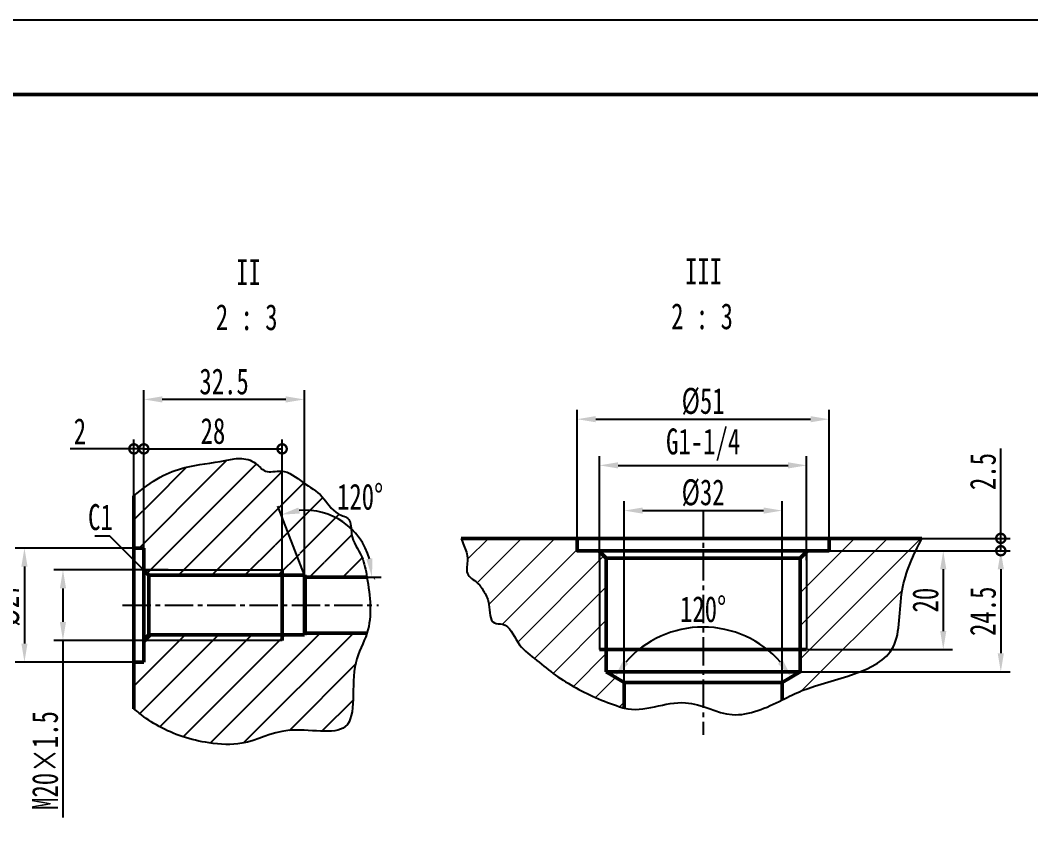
# Model space of a CAD drawing. Header units: millimetres. Extents: x 1810 to 2404, y 10 to 430.
# Drawn here: x 2124.3 to 2260.7, y 319.8 to 430 of the extents above; entities that cross this region are included whole.
import ezdxf

# ---------------------------------------------------------------- set-up
doc = ezdxf.new("R2010")
doc.units = ezdxf.units.MM
doc.header["$PDSIZE"] = -1
doc.linetypes.add('CENTER2', pattern=[28.575000000000003, 19.05, -3.175, 3.175, -3.175])
doc.linetypes.add('CENTERX2', pattern=[20.319999999999997, 12.7, -2.54, 2.54, -2.54])
doc.layers.add('1轮廓实线层', color=7, linetype='Continuous', lineweight=50)
for name, color, linetype in [('2细线层', 4, 'Continuous'), ('3中心线层', 240, 'CENTERX2'), ('5剖面线层', 2, 'Continuous'), ('6文字层', 3, 'Continuous'), ('剖面线', 6, 'Continuous')]:
    doc.layers.add(name, color=color, linetype=linetype)
doc.styles.add('GB 3.5', font='simfang.ttf', dxfattribs={"width": 0.7, "height": 3.5})
doc.dimstyles.new('副本 国标1：4', dxfattribs={"dimtxt": 3.5, "dimasz": 2.5, "dimexe": 1.25, "dimexo": 0, "dimtad": 1, "dimlfac": 4, "dimdsep": 46, "dimtxsty": 'GB 3.5', "dimcen": 2.5, "dimclrd": 3, "dimclre": 3, "dimclrt": 3, "dimadec": 0, "dimazin": 0, "dimtfac": 1, "dimtmove": 0, "dimatfit": 3, "dimfxl": 1, "dimlwd": 25, "dimlwe": 25, "dimarcsym": 0})
doc.dimstyles.new('国标$2', dxfattribs={"dimtxt": 3.5, "dimasz": 2.5, "dimexe": 1.25, "dimexo": 0, "dimtad": 2, "dimtih": 1, "dimtoh": 1, "dimlfac": 5, "dimdsep": 46, "dimtxsty": 'GB 3.5', "dimcen": 2.5, "dimclrd": 3, "dimclre": 3, "dimclrt": 3, "dimadec": 0, "dimazin": 0, "dimtfac": 1, "dimtmove": 0, "dimatfit": 3, "dimfxl": 1, "dimlwd": 25, "dimlwe": 25, "dimarcsym": 0})

# ---------------------------------------------------------------- blocks, each defined once
blk = doc.blocks.new('SW_HATCH_1')
at = {"color": 0, "linetype": 'Continuous', "lineweight": 18}
for p, q in [((0, 0), (2.823772529760998, 2.823770046234131)), ((1.316484684745472, -3.173649311065674), (7.313900937636694, 2.823770046234131)), ((2.898981173833212, -6.081273158391326), (11.80402810374896, 2.823770046234131)), ((44.88736391067505, -4.504044850667327), (52.21517880757649, 2.823770046234131)), ((44.88736391067505, -8.994176983833313), (56.70531094074249, 2.823770046234131)), ((44.88736391067505, -13.48430414994559), (61.19543810685475, 2.823770046234131)), ((4.72395122051239, -8.746435244878143), (14.80402797460556, 1.333643992741898)), ((6.777913620074591, -11.18260622024536), (18.41915647188823, 0.4586378733316965)), ((44.88736391067505, -0.01391768455505371), (46.05838656425476, 1.157104969024658)), ((9.055061886707943, -13.39558263619742), (18.72069636980693, -3.729949394861862)), ((45.13981938362122, -17.72197584311168), (58.65193903446198, -4.209856192270919)), ((11.55635838707288, -15.3844157854716), (18.72069636980693, -8.220076560974121)), ((14.28967465957006, -17.14122792085013), (18.72069636980693, -12.71020372708639)), ((17.27106670538585, -18.64996055761974), (19.98507976531982, -15.93594749768576)), ((20.52772293488185, -19.88343397776286), (21.13736172517141, -19.27379270394644))]:
    blk.add_line(p, q, dxfattribs=at)
blk = doc.blocks.new('*D118')
at = {"color": 3, "linetype": 'Continuous', "lineweight": 25, "transparency": 16777216}
for p, q in [((2199.45004821358, 360.0977811000599), (2199.45004821358, 377.4222147106886)), ((2233.450050061324, 360.0977811000599), (2233.450050061324, 377.4222147106886)), ((2201.95004821358, 376.1722147106886), (2230.950050061324, 376.1722147106886))]:
    blk.add_line(p, q, dxfattribs=at)
at = {"color": 3, "transparency": 16777216}
for points in [[(2201.95004821358, 376.5888813773553), (2201.95004821358, 375.755548044022), (2199.45004821358, 376.1722147106886)], [(2230.950050061324, 376.5888813773553), (2230.950050061324, 375.755548044022), (2233.450050061324, 376.1722147106886)]]:
    blk.add_solid(points, dxfattribs=at)
at = {"layer": 'Defpoints', "color": 0, "transparency": 16777216}
for p in [(2233.450050061324, 376.1722147106886), (2199.45004821358, 360.0977811000599), (2233.450050061324, 360.0977811000599)]:
    blk.add_point(p, dxfattribs=at)
at = {"color": 3, "transparency": 16777216, "insert": (2216.450049137452, 378.5672147106886), "char_height": 3.5, "attachment_point": 5, "style": 'GB 3.5'}
blk.add_mtext('%%C51', dxfattribs=at)
blk = doc.blocks.new('*D119')
at = {"color": 3, "linetype": 'Continuous', "lineweight": 25, "transparency": 16777216}
for p, q in [((2202.48004784721, 357.1475200010899), (2202.48004784721, 371.1963033791837)), ((2230.420047944167, 357.1475200010899), (2230.420047944167, 371.1963033791837)), ((2204.98004784721, 369.9463033791837), (2227.920047944167, 369.9463033791837))]:
    blk.add_line(p, q, dxfattribs=at)
at = {"color": 3, "transparency": 16777216}
for points in [[(2204.98004784721, 370.3629700458504), (2204.98004784721, 369.5296367125171), (2202.48004784721, 369.9463033791837)], [(2227.920047944167, 370.3629700458504), (2227.920047944167, 369.5296367125171), (2230.420047944167, 369.9463033791837)]]:
    blk.add_solid(points, dxfattribs=at)
at = {"layer": 'Defpoints', "color": 0, "transparency": 16777216}
for p in [(2230.420047944167, 369.9463033791837), (2202.48004784721, 357.1475200010899), (2230.420047944167, 357.1475200010899)]:
    blk.add_point(p, dxfattribs=at)
at = {"color": 3, "transparency": 16777216, "insert": (2216.450047895688, 372.7513033791838), "char_height": 3.5, "attachment_point": 5, "style": 'GB 3.5'}
blk.add_mtext('G1-1/4', dxfattribs=at)
blk = doc.blocks.new('*D120')
at = {"color": 3, "linetype": 'Continuous', "lineweight": 25, "transparency": 16777216}
for p, q in [((2205.783381964146, 340.6457009694828), (2205.783381964146, 365.0958343337518)), ((2227.116713827231, 340.6457009694828), (2227.116713827231, 365.0958343337518)), ((2208.283381964146, 363.8458343337518), (2224.616713827231, 363.8458343337518))]:
    blk.add_line(p, q, dxfattribs=at)
at = {"color": 3, "transparency": 16777216}
for points in [[(2208.283381964146, 364.2625010004185), (2208.283381964146, 363.4291676670851), (2205.783381964146, 363.8458343337518)], [(2224.616713827231, 364.2625010004185), (2224.616713827231, 363.4291676670851), (2227.116713827231, 363.8458343337518)]]:
    blk.add_solid(points, dxfattribs=at)
at = {"layer": 'Defpoints', "color": 0, "transparency": 16777216}
for p in [(2227.116713827231, 363.8458343337518), (2205.783381964146, 340.6457009694828), (2227.116713827231, 340.6457009694828)]:
    blk.add_point(p, dxfattribs=at)
at = {"color": 3, "transparency": 16777216, "insert": (2216.450047895688, 366.2408343337518), "char_height": 3.5, "attachment_point": 5, "style": 'GB 3.5'}
blk.add_mtext('%%C32', dxfattribs=at)
blk = doc.blocks.new('*D121')
at = {"color": 3, "linetype": 'Continuous', "lineweight": 25, "transparency": 16777216}
blk.add_arc((2216.450036933921, 334.2365307957172), 13.89469041577602, 41.3228277182014, 138.6771202930775, dxfattribs=at)
at = {"color": 3, "transparency": 16777216}
for points in [[(2206.351516265633, 343.165357992519), (2205.678718212764, 343.6570766361557), (2204.539961308289, 341.3928231557298)], [(2227.221364203036, 343.6570668625334), (2226.548565703994, 343.1653488293767), (2228.360119052985, 341.3928123488296)]]:
    blk.add_solid(points, dxfattribs=at)
at = {"layer": 'Defpoints', "color": 0, "transparency": 16777216}
for p in [(2221.12626866006, 347.3206921595079), (2203.366716608781, 342.0977793913934), (2229.533384149649, 342.0977793913934), (2205.783381964146, 340.6457009694828), (2227.116713827231, 340.6457009694828)]:
    blk.add_point(p, dxfattribs=at)
at = {"color": 3, "transparency": 16777216, "insert": (2216.450043237764, 350.5262212114918), "char_height": 3.5, "attachment_point": 5, "style": 'GB 3.5'}
blk.add_mtext('120°', dxfattribs=at)
blk = doc.blocks.new('*D122')
at = {"color": 3, "linetype": 'Continuous', "lineweight": 25, "transparency": 16777216}
for p, q in [((2230.533381209154, 358.4311160228505), (2250.106156562093, 358.4311160228505)), ((2248.856156562093, 355.9311160228505), (2248.856156562093, 347.5977805040135)), ((2230.533381209154, 345.0977805040135), (2250.106156562093, 345.0977805040135))]:
    blk.add_line(p, q, dxfattribs=at)
at = {"color": 3, "transparency": 16777216}
for points in [[(2248.439489895427, 355.9311160228505), (2249.27282322876, 355.9311160228505), (2248.856156562093, 358.4311160228505)], [(2248.439489895427, 347.5977805040135), (2249.27282322876, 347.5977805040135), (2248.856156562093, 345.0977805040135)]]:
    blk.add_solid(points, dxfattribs=at)
at = {"layer": 'Defpoints', "color": 0, "transparency": 16777216}
for p in [(2230.533381209154, 358.4311160228505), (2230.533381209154, 345.0977805040135), (2248.856156562093, 345.0977805040135)]:
    blk.add_point(p, dxfattribs=at)
at = {"color": 3, "transparency": 16777216, "insert": (2246.461156562093, 351.7644482634313), "char_height": 3.5, "attachment_point": 5, "rotation": 90, "style": 'GB 3.5'}
blk.add_mtext('20', dxfattribs=at)
blk = doc.blocks.new('*D123')
at = {"color": 3, "linetype": 'Continuous', "lineweight": 25, "transparency": 16777216}
for p, q in [((2233.450050061324, 358.4311160228505), (2257.873928685255, 358.4311160228505)), ((2256.623928685255, 355.9311160228505), (2256.623928685255, 344.5977793913935)), ((2229.53338414965, 342.0977793913935), (2257.873928685255, 342.0977793913935))]:
    blk.add_line(p, q, dxfattribs=at)
at = {"color": 3, "transparency": 16777216}
for points in [[(2256.207262018588, 355.9311160228505), (2257.040595351921, 355.9311160228505), (2256.623928685255, 358.4311160228505)], [(2256.207262018588, 344.5977793913935), (2257.040595351921, 344.5977793913935), (2256.623928685255, 342.0977793913935)]]:
    blk.add_solid(points, dxfattribs=at)
at = {"layer": 'Defpoints', "color": 0, "transparency": 16777216}
for p in [(2233.450050061324, 358.4311160228505), (2229.53338414965, 342.0977793913935), (2256.623928685255, 342.0977793913935)]:
    blk.add_point(p, dxfattribs=at)
at = {"color": 3, "transparency": 16777216, "insert": (2254.218928685254, 350.2644477071213), "char_height": 3.5, "attachment_point": 5, "rotation": 90, "style": 'GB 3.5'}
blk.add_mtext('24.5', dxfattribs=at)
blk = doc.blocks.new('_DotSmall')
at = {"color": 0, "linetype": 'ByBlock', "const_width": 0.5}
blk.add_lwpolyline([(-0.0625, 0, 1), (0.0625, 0, 1)], format="xyb", close=True, dxfattribs=at)
blk = doc.blocks.new('*D124')
at = {"color": 3, "linetype": 'Continuous', "lineweight": 25, "transparency": 16777216}
for p, q in [((2256.623928685252, 360.09778110006), (2256.623928685252, 372.22778110006)), ((2233.450050061324, 360.09778110006), (2257.873928685252, 360.09778110006)), ((2256.623928685252, 358.4311160228505), (2256.623928685252, 360.09778110006)), ((2233.450050061324, 358.4311160228505), (2257.873928685252, 358.4311160228505))]:
    blk.add_line(p, q, dxfattribs=at)
at = {"layer": 'Defpoints', "color": 0, "transparency": 16777216}
for p in [(2233.450050061324, 360.09778110006), (2233.450050061324, 358.4311160228505), (2256.623928685252, 358.4311160228505)]:
    blk.add_point(p, dxfattribs=at)
at = {"color": 3, "lineweight": 25, "transparency": 16777216, "xscale": 2.5, "yscale": 2.5, "zscale": 2.5}
for p, rotation in [((2256.623928685252, 360.09778110006), 90), ((2256.623928685252, 358.4311160228505), 270)]:
    blk.add_blockref('_DotSmall', p, dxfattribs=dict(at, rotation=rotation))
at = {"color": 3, "transparency": 16777216, "insert": (2254.218928685251, 369.1177811000593), "char_height": 3.5, "attachment_point": 5, "rotation": 90, "style": 'GB 3.5'}
blk.add_mtext('2.5', dxfattribs=at)
blk = doc.blocks.new('*D125')
at = {"color": 3, "linetype": 'Continuous', "lineweight": 25, "transparency": 16777216}
for p, q in [((2139.632772802431, 358.7910411659664), (2123.608787868272, 358.7910411659664)), ((2124.858787868272, 356.2910411659664), (2124.858787868272, 345.8998478356784)), ((2139.632772802431, 343.3998478356784), (2123.608787868272, 343.3998478356784))]:
    blk.add_line(p, q, dxfattribs=at)
at = {"color": 3, "transparency": 16777216}
for points in [[(2124.442121201606, 356.2910411659664), (2125.275454534939, 356.2910411659664), (2124.858787868272, 358.7910411659664)], [(2124.442121201606, 345.8998478356784), (2125.275454534939, 345.8998478356784), (2124.858787868272, 343.3998478356784)]]:
    blk.add_solid(points, dxfattribs=at)
at = {"layer": 'Defpoints', "color": 0, "transparency": 16777216}
for p in [(2139.632772802431, 358.7910411659664), (2124.858787868272, 343.3998478356784), (2139.632772802431, 343.3998478356784)]:
    blk.add_point(p, dxfattribs=at)
at = {"color": 3, "transparency": 16777216, "insert": (2122.463787868272, 351.0954445008218), "char_height": 3.5, "attachment_point": 5, "rotation": 90, "style": 'GB 3.5'}
blk.add_mtext('%%C27', dxfattribs=at)
blk = doc.blocks.new('*D126')
at = {"color": 3, "linetype": 'Continuous', "lineweight": 25, "transparency": 16777216}
for p, q in [((2144.263499849937, 355.8563967865182), (2128.806815809813, 355.8563967865182)), ((2130.056815809813, 353.3563967865182), (2130.056815809813, 348.8344922151267)), ((2144.263499849937, 346.3344922151267), (2128.806815809813, 346.3344922151267)), ((2130.056815809813, 346.3344922151267), (2130.056815809813, 322.4630176430358))]:
    blk.add_line(p, q, dxfattribs=at)
at = {"color": 3, "transparency": 16777216}
for points in [[(2129.640149143146, 353.3563967865182), (2130.473482476479, 353.3563967865182), (2130.056815809813, 355.8563967865182)], [(2129.640149143146, 348.8344922151267), (2130.473482476479, 348.8344922151267), (2130.056815809813, 346.3344922151267)]]:
    blk.add_solid(points, dxfattribs=at)
at = {"layer": 'Defpoints', "color": 0, "transparency": 16777216}
for p in [(2144.263499849937, 355.8563967865182), (2130.056815809813, 346.3344922151267), (2144.263499849937, 346.3344922151267)]:
    blk.add_point(p, dxfattribs=at)
at = {"color": 3, "transparency": 16777216, "insert": (2127.651815809812, 330.1300176430352), "char_height": 3.5, "attachment_point": 5, "rotation": 90, "style": 'GB 3.5'}
blk.add_mtext('M20×1.5', dxfattribs=at)
blk = doc.blocks.new('*D127')
at = {"color": 3, "linetype": 'Continuous', "lineweight": 25, "transparency": 16777216}
for p, q in [((2139.63277280243, 358.7910411659662), (2139.63277280243, 373.4236708642513)), ((2140.966108837841, 358.7910411659662), (2140.966108837841, 373.4236708642513)), ((2139.63277280243, 372.1736708642513), (2131.026040762312, 372.1736708642513)), ((2140.966108837841, 372.1736708642513), (2139.63277280243, 372.1736708642513))]:
    blk.add_line(p, q, dxfattribs=at)
at = {"layer": 'Defpoints', "color": 0, "transparency": 16777216}
for p in [(2140.966108837841, 372.1736708642513), (2139.63277280243, 358.7910411659662), (2140.966108837841, 358.7910411659662)]:
    blk.add_point(p, dxfattribs=at)
at = {"color": 3, "lineweight": 25, "transparency": 16777216, "xscale": 2.5, "yscale": 2.5, "zscale": 2.5, "rotation": 180}
blk.add_blockref('_DotSmall', (2139.63277280243, 372.1736708642513), dxfattribs=at)
at = {"color": 3, "lineweight": 25, "transparency": 16777216, "xscale": 2.5, "yscale": 2.5, "zscale": 2.5}
blk.add_blockref('_DotSmall', (2140.966108837841, 372.1736708642513), dxfattribs=at)
at = {"color": 3, "transparency": 16777216, "insert": (2132.344040762312, 374.5486708642513), "char_height": 3.5, "attachment_point": 5, "style": 'GB 3.5'}
blk.add_mtext('2', dxfattribs=at)
blk = doc.blocks.new('*D128')
at = {"color": 3, "linetype": 'Continuous', "lineweight": 25, "transparency": 16777216}
for p, q in [((2140.966108837841, 355.1265724404439), (2140.966108837841, 373.4236708642513)), ((2159.632775503428, 355.1265724404439), (2159.632775503428, 373.4236708642513)), ((2140.966108837841, 372.1736708642513), (2159.632775503428, 372.1736708642513))]:
    blk.add_line(p, q, dxfattribs=at)
at = {"layer": 'Defpoints', "color": 0, "transparency": 16777216}
for p in [(2159.632775503428, 372.1736708642513), (2140.966108837841, 355.1265724404439), (2159.632775503428, 355.1265724404439)]:
    blk.add_point(p, dxfattribs=at)
at = {"color": 3, "lineweight": 25, "transparency": 16777216, "xscale": 2.5, "yscale": 2.5, "zscale": 2.5, "rotation": 180}
blk.add_blockref('_DotSmall', (2140.966108837841, 372.1736708642513), dxfattribs=at)
at = {"color": 3, "lineweight": 25, "transparency": 16777216, "xscale": 2.5, "yscale": 2.5, "zscale": 2.5}
blk.add_blockref('_DotSmall', (2159.632775503428, 372.1736708642513), dxfattribs=at)
at = {"color": 3, "transparency": 16777216, "insert": (2150.299442170634, 374.5686708642513), "char_height": 3.5, "attachment_point": 5, "style": 'GB 3.5'}
blk.add_mtext('28', dxfattribs=at)
blk = doc.blocks.new('*D129')
at = {"color": 3, "linetype": 'Continuous', "lineweight": 25, "transparency": 16777216}
for p, q in [((2140.966108837841, 355.1265724404439), (2140.966108837841, 380.0913298433873)), ((2162.632774709778, 355.1265724404439), (2162.632774709778, 380.0913298433873)), ((2160.132774709778, 378.8413298433873), (2143.466108837841, 378.8413298433873))]:
    blk.add_line(p, q, dxfattribs=at)
at = {"color": 3, "transparency": 16777216}
for points in [[(2143.466108837841, 379.2579965100539), (2143.466108837841, 378.4246631767206), (2140.966108837841, 378.8413298433873)], [(2160.132774709778, 379.2579965100539), (2160.132774709778, 378.4246631767206), (2162.632774709778, 378.8413298433873)]]:
    blk.add_solid(points, dxfattribs=at)
at = {"layer": 'Defpoints', "color": 0, "transparency": 16777216}
for p in [(2140.966108837841, 378.8413298433873), (2140.966108837841, 355.1265724404439), (2162.632774709778, 355.1265724404439)]:
    blk.add_point(p, dxfattribs=at)
at = {"color": 3, "transparency": 16777216, "insert": (2151.79944177381, 381.2463298433872), "char_height": 3.5, "attachment_point": 5, "style": 'GB 3.5'}
blk.add_mtext('32.5', dxfattribs=at)
blk = doc.blocks.new('*D130')
at = {"color": 3, "linetype": 'Continuous', "lineweight": 25, "transparency": 16777216}
for p, q in [((2162.632774709778, 355.126572440444), (2159.038481794091, 364.4546905014304)), ((2171.087072689451, 354.8666812880618), (2173.008068079195, 354.8666812880618))]:
    blk.add_line(p, q, dxfattribs=at)
blk.add_arc((2162.732915480055, 354.8666812880622), 9.025152599140238, 15.92232381555491, 95.15025409708505, dxfattribs=at)
at = {"color": 3, "transparency": 16777216}
for points in [[(2162.017265479482, 363.4495922621569), (2161.828227675648, 364.2612012524754), (2159.48791960661, 363.2882833458118)], [(2171.82446445439, 357.4002958271092), (2170.999162637661, 357.2848776493859), (2171.758068079195, 354.8666812880618)]]:
    blk.add_solid(points, dxfattribs=at)
at = {"layer": 'Defpoints', "color": 0, "transparency": 16777216}
for p in [(2169.938428795537, 360.3011966572718), (2162.632774709778, 355.126572440444), (2162.732915480055, 354.8666812880622), (2162.732915480055, 354.8666812880622), (2171.087072689451, 354.8666812880618)]:
    blk.add_point(p, dxfattribs=at)
at = {"color": 3, "transparency": 16777216, "insert": (2170.161890127241, 365.6905864423293), "char_height": 3.5, "attachment_point": 5, "style": 'GB 3.5'}
blk.add_mtext('120°', dxfattribs=at)

msp = doc.modelspace()

# ---------------------------------------------------------------- hatches: boundary and pattern name
at = {"layer": '5剖面线层'}
h = msp.add_hatch(dxfattribs=at)
h.set_pattern_fill('ANSI31', color=256)
h.set_pattern_definition([(45, (-1.652257019984518, 8.3787085829033), (-2.245064030267288, 2.245064030267288), [])])
edge = h.paths.add_edge_path()
edge.add_line((2162.632774709778, 355.1265724404439), (2162.732915480055, 354.866681288062))
edge.add_line((2162.732915480055, 354.866681288062), (2171.087072689452, 354.866681288062))
edge.add_spline(control_points=[(2171.087072689452, 354.866681288062), (2170.929523386841, 355.8214416521831), (2170.549436429422, 357.8839993996594), (2168.746953323787, 360.0440441147409), (2169.07227611814, 362.8575542853508), (2166.480890650239, 363.4139805661274), (2165.236460253445, 365.9868039792862), (2162.396923497349, 367.5458816183638), (2160.041885759793, 369.6396376483845), (2157.357809561327, 368.7234108980963), (2156.021017920111, 370.5442468034131), (2153.974116738087, 371.0621789368375), (2150.791919042604, 370.2890688713349), (2147.10233215364, 370.0112212684562), (2142.840935257051, 368.4139696839595), (2140.772936575136, 366.7505667535639), (2139.63277280243, 365.83347150721)], knot_values=[0, 0, 0, 2.131628207280301e-14, 2.829471481263518, 6.234849196749991, 8.208411582087642, 9.811217504708932, 12.98747624091375, 16.19334082989027, 19.52733999370797, 21.6535660033266, 23.33859757853375, 25.58628762592149, 27.57400480936345, 33.09773392821121, 36.64916783108053, 41.01332382157445, 41.01332382157445, 41.01332382157445, 41.01332382157445], degree=3, periodic=0)
edge.add_line((2139.63277280243, 365.83347150721), (2139.63277280243, 358.7910411659662))
edge.add_line((2139.63277280243, 358.7910411659662), (2140.966108837841, 358.7910411659662))
edge.add_line((2140.966108837841, 358.7910411659662), (2140.966108837841, 356.0871042114467))
edge.add_line((2140.966108837841, 356.0871042114467), (2140.966108837841, 356.0871037745262))
edge.add_line((2140.966108837841, 356.0871037745262), (2140.966108837841, 355.7965724404438))
edge.add_line((2140.966108837841, 355.7965724404438), (2141.632776855546, 355.1265724404439))
edge.add_line((2141.632776855546, 355.1265724404439), (2162.632774709778, 355.1265724404439))
edge = h.paths.add_edge_path()
edge.add_line((2141.632774685381, 347.0643140776738), (2140.966108837841, 346.3943162425674))
edge.add_line((2140.966108837841, 346.3943162425674), (2140.966108837841, 346.1037847901978))
edge.add_line((2140.966108837841, 346.1037847901978), (2140.966108837841, 343.3998478356783))
edge.add_line((2140.966108837841, 343.3998478356783), (2139.63277280243, 343.3998478356783))
edge.add_line((2139.63277280243, 343.3998478356783), (2139.63277280243, 337.1196243071342))
edge.add_spline(control_points=[(2139.63277280243, 337.1196243071342), (2139.863268793731, 336.9227849202731), (2140.91441081594, 336.0251287398453), (2143.024002901066, 334.6289547334113), (2146.210113176469, 333.2104878197002), (2149.966459349948, 332.3819590031275), (2155.017990751091, 332.0516489160287), (2160.303568922065, 335.2928092717138), (2170.646720242979, 332.3499876758333), (2168.375975865236, 342.3559366652693), (2170.669984160197, 346.006005149612), (2171.087072689451, 347.3242077135826)], knot_values=[48.55579739605383, 48.55579739605383, 48.55579739605383, 48.55579739605383, 49.4649801511796, 52.70198750714734, 56.10736976715063, 59.84785350929448, 64.27470720122433, 70.73001177724102, 78.4859685272064, 87.21552243729066, 91.50268304051619, 91.50268304051619, 91.50268304051619, 91.50268304051625], degree=3, periodic=0)
edge.add_line((2171.087072689451, 347.3242077135826), (2162.732915480055, 347.3242077135826))
edge.add_line((2162.732915480055, 347.3242077135826), (2162.632774709778, 347.0643140776738))
edge.add_line((2162.632774709778, 347.0643140776738), (2141.632774685381, 347.0643140776738))

# ---------------------------------------------------------------- linework, layer by layer
for p, q in [((2136.376044900437, 360.3833043955522), (2134.372139504456, 360.3833043955522)), ((2141.632776855546, 355.1265724404439), (2136.376044900437, 360.3833043955522)), ((2202.48004784721, 358.3177777908099), (2202.48004784721, 345.0977805040134)), ((2230.420047944167, 358.3177777908099), (2230.420047944167, 345.0977805040134)), ((2140.966108837841, 355.1265724404438), (2140.966108837841, 355.7965724404438)), ((2141.132775504507, 355.8563967865181), (2159.632775504507, 355.8563967865181)), ((2159.632775504507, 346.3344922151265), (2141.132775504507, 346.3344922151265))]:
    msp.add_line(p, q)
for points in [[(2139.63277280243, 365.83347150721), (2143.187592656782, 368.3650941711285), (2146.499777540716, 369.6465441549713), (2151.941007772205, 370.5976471706017), (2153.907687288816, 370.8860761571686), (2156.054835914689, 370.2213481469735), (2157.375951178342, 369.1754103526537), (2159.502174853402, 369.1785611613377), (2162.466582058983, 367.6528349919899), (2165.025454162675, 365.7215811713322), (2167.20723251414, 363.4132348402127), (2168.620860393377, 362.6578256500152), (2169.006418584901, 360.7222912613337), (2170.380856989937, 357.6066025002583), (2171.087072689451, 354.866681288062), (2171.087072689451, 347.3242077135826), (2169.562082885819, 343.3174444142763), (2168.163703978265, 334.7006208754092), (2160.425202448286, 334.1805639767433), (2154.20582532795, 332.4513140225196), (2149.779430428264, 332.5150462889457), (2146.136046845831, 333.3617898726249), (2143.020353117702, 334.7362282776618), (2140.32941202235, 336.5354093813682), (2139.63277280243, 337.1196243071342)], [(2183.792192394911, 360.0977811000599), (2184.174267550373, 359.1330172634085), (2184.646020238974, 357.2740110538257), (2184.646020238974, 355.3717827982378), (2185.962504923719, 354.1003617427601), (2186.922094154737, 352.8397063197063), (2187.545001412807, 351.1927378954344), (2188.279998393836, 348.6850394028552), (2189.369971459486, 348.5275758089476), (2191.423933859049, 346.0914048335804), (2193.701082125682, 343.8784284176283), (2196.202378626047, 341.8895952683541), (2198.935694898544, 340.1327831329756), (2201.91708694436, 338.624050496206), (2205.173743173856, 337.3905770760629), (2205.783381964146, 337.203458227898), (2214.076586467639, 337.9270545033156), (2220.387720344624, 336.3279343536006), (2227.116713827231, 338.3052202842487), (2229.785839622595, 339.5520352107141), (2242.083367533752, 345.4270835108733), (2243.297959273436, 353.0641548615548), (2245.987956628579, 360.0977811000599)]]:
    msp.add_spline(points, degree=3)
at = {"layer": '1轮廓实线层'}
for p, q in [((2393.661724543265, 419.9999963440652), (1834.661724543265, 419.9999963440652)), ((2139.63277280243, 365.83347150721), (2139.63277280243, 358.7910411659662)), ((2233.450050061324, 360.0977811000599), (2199.45004821358, 360.0977811000599)), ((2233.450050061324, 358.4311160228504), (2233.450050061324, 360.0977811000599)), ((2245.987956628579, 360.0977811000599), (2233.450050061324, 360.0977811000599)), ((2139.63277280243, 358.7910411659662), (2140.966108837841, 358.7910411659662)), ((2139.63277280243, 358.7910411659662), (2139.63277280243, 343.3998478356783)), ((2140.966108837841, 356.0871042114467), (2140.966108837841, 358.7910420878994)), ((2140.966108837841, 356.0871037745262), (2140.966108837841, 358.7910411659662)), ((2202.366714582223, 358.4311160228504), (2230.533381209153, 358.4311160228504)), ((2229.533384149649, 357.4311189633462), (2203.366716608781, 357.4311189633462)), ((2230.533381209153, 358.4311160228504), (2229.533384149649, 357.4311189633462)), ((2229.533384149649, 342.0977793913934), (2229.533384149649, 357.4311189633462)), ((2233.450050061324, 358.4311160228504), (2230.533381209153, 358.4311160228504)), ((2140.966108837841, 346.1037852271184), (2140.966108837841, 356.0871037745262)), ((2140.966108837841, 346.1037847901978), (2140.966108837841, 356.0871042114467)), ((2140.966108837841, 355.7965724404438), (2141.632776855546, 355.1265724404439)), ((2141.632776855546, 355.1265724404439), (2141.632776855546, 347.0643140776738)), ((2141.632776855546, 355.1265724404439), (2162.632774709778, 355.1265724404439)), ((2162.632774709778, 355.1265724404439), (2162.632774709778, 347.0643140776738)), ((2162.632774709778, 355.1265724404439), (2162.732915480055, 354.866681288062)), ((2162.732915480055, 354.866681288062), (2162.732915480055, 347.3242077135826)), ((2162.732915480055, 354.866681288062), (2171.087072689451, 354.866681288062)), ((2140.966108894385, 346.3943162993942), (2141.632776904031, 347.0643163074128)), ((2162.632774709778, 347.0643140776738), (2141.632776855546, 347.0643140776738)), ((2159.632775504507, 347.0643156266726), (2159.632775504507, 346.3344922151268)), ((2162.732915480055, 347.3242077135826), (2162.632774709778, 347.0643140776738)), ((2171.087072689451, 347.3242077135826), (2162.732915480055, 347.3242077135826)), ((2140.966108837841, 343.3998478356783), (2140.966108837841, 346.1037852271184)), ((2140.966108837841, 343.3998469137452), (2140.966108837841, 346.1037847901978)), ((2202.48004784721, 345.0977805040134), (2230.420047944167, 345.0977805040134)), ((2140.966108837841, 343.3998478356783), (2139.63277280243, 343.3998478356783)), ((2139.63277280243, 343.3998478356783), (2139.63277280243, 337.1196243071342)), ((2203.366716608781, 342.0977793913934), (2205.783381964146, 340.6457009694828)), ((2229.533384149649, 342.0977793913934), (2203.366716608781, 342.0977793913934)), ((2227.116713827231, 340.6457009694828), (2229.533384149649, 342.0977793913934)), ((2205.783381964146, 340.6457009694828), (2205.783381964146, 337.203458227898)), ((2227.116713827231, 340.6457009694828), (2205.783381964146, 340.6457009694828)), ((2227.116713827231, 338.3052202842487), (2227.116713827231, 340.6457009694828))]:
    msp.add_line(p, q, dxfattribs=at)
at = {"layer": '1轮廓实线层', "flags": 128}
msp.add_lwpolyline([(2203.366716608781, 342.0977793913934), (2203.366716608781, 357.4311189633462), (2202.366714582223, 358.4311160228504), (2199.45004821358, 358.4311160228504), (2199.45004821358, 360.0977811000599), (2183.792192394911, 360.0977811000599)], dxfattribs=at)
at = {"layer": '1轮廓实线层'}
msp.add_open_spline([(2159.632747448483, 347.0643156266726), (2159.632775504509, 347.9549043703648), (2159.632775504509, 348.9448631840614), (2159.632775504509, 350.0028687053687), (2159.632775504509, 351.0954445008225), (2159.632775504509, 352.1880202962762), (2159.632775504509, 353.2460258175833), (2159.632775504509, 354.2359846312798), (2159.632775502391, 355.838775558385), (2159.632775505369, 354.8371684038231), (2159.632775502391, 355.838775558385)], degree=3, dxfattribs=at)
at = {"layer": '2细线层'}
msp.add_line((2403.661724543265, 429.9999963440652), (1809.661724543265, 429.9999963440652), dxfattribs=at)
at = {"layer": '3中心线层', "linetype": 'CENTER2', "ltscale": 0.2}
for p, q in [((2216.450049137452, 363.9185036397778), (2216.450047895688, 333.5791919417541)), ((2138.104957569931, 351.0954445008223), (2172.62762362026, 351.0954432590588))]:
    msp.add_line(p, q, dxfattribs=at)

# ---------------------------------------------------------------- block references
at = {"layer": '5剖面线层'}
msp.add_blockref('SW_HATCH_1', (2184.646020238974, 357.2740110538257), dxfattribs=at)

# ---------------------------------------------------------------- texts
at = {"layer": '6文字层', "char_height": 3.5, "attachment_point": 2, "style": 'GB 3.5'}
for s, insert in [('II', (2155.093999035571, 397.7601142668519)), ('III', (2216.514413358477, 397.8843379839354)), ('2 : 3', (2154.851561787645, 391.6915060662469)), ('2 : 3', (2216.306003742877, 391.8157297833304))]:
    msp.add_mtext(s, dxfattribs=dict(at, insert=insert))
at = {"layer": '剖面线', "insert": (2133.452118627396, 364.7172383687623), "char_height": 3.5, "attachment_point": 1, "style": 'GB 3.5'}
msp.add_mtext('C1', dxfattribs=at)

# ---------------------------------------------------------------- dimensions: what is measured, and where the dimension line sits
for base, p1, p2, text, picture, middle in [((2140.966108837841, 378.8413298433873), (2162.632774709778, 355.1265724404439), (2140.966108837841, 355.1265724404439), '32.5', '*D129', (2151.79944177381, 381.2463298433872)), ((2233.450050061324, 376.1722147106886), (2199.45004821358, 360.0977811000599), (2233.450050061324, 360.0977811000599), '%%C51', '*D118', (2216.450049137452, 378.5672147106886)), ((2230.420047944167, 369.9463033791837), (2202.48004784721, 357.1475200010899), (2230.420047944167, 357.1475200010899), 'G1-1/4', '*D119', (2216.450047895688, 372.7513033791838)), ((2227.116713827231, 363.8458343337518), (2205.783381964146, 340.6457009694828), (2227.116713827231, 340.6457009694828), '%%C32', '*D120', (2216.450047895688, 366.2408343337518))]:
    dim = msp.add_linear_dim(base=base, p1=p1, p2=p2, text=text, dimstyle='副本 国标1：4')
    dim.commit()
    dim.dimension.update_dxf_attribs({"geometry": picture, "text_midpoint": middle})
dim = msp.add_linear_dim(base=(2140.966108837841, 372.1736708642513), p1=(2139.63277280243, 358.7910411659662), p2=(2140.966108837841, 358.7910411659662), text='2', dimstyle='副本 国标1：4', override={"dimblk1": 'DotSmall', "dimblk2": 'DotSmall', "dimsah": 1})
dim.commit()
dim.dimension.update_dxf_attribs({"geometry": '*D127', "text_midpoint": (2132.344040762312, 372.1736708642513), "dimtype": 160})
dim = msp.add_linear_dim(base=(2159.632775503428, 372.1736708642513), p1=(2140.966108837841, 355.1265724404439), p2=(2159.632775503428, 355.1265724404439), text='28', dimstyle='副本 国标1：4', override={"dimblk1": 'DotSmall', "dimblk2": 'DotSmall', "dimsah": 1})
dim.commit()
dim.dimension.update_dxf_attribs({"geometry": '*D128', "text_midpoint": (2150.299442170634, 374.5686708642513)})
dim = msp.add_linear_dim(base=(2256.623928685252, 358.4311160228505), p1=(2233.450050061324, 360.0977811000599), p2=(2233.450050061324, 358.4311160228504), angle=90, text='2.5', dimstyle='副本 国标1：4', override={"dimblk1": 'DotSmall', "dimblk2": 'DotSmall', "dimsah": 1})
dim.commit()
dim.dimension.update_dxf_attribs({"geometry": '*D124', "text_midpoint": (2256.623928685251, 369.1177811000593), "dimtype": 160})
for base, line1, line2, dimstyle, picture, middle in [((2169.938428795537, 360.3011966572718), ((2162.732915480055, 354.866681288062), (2171.087072689451, 354.866681288062)), ((2162.632774709778, 355.1265724404439), (2162.732915480055, 354.866681288062)), '国标$2', '*D130', (2170.161890127241, 365.6905864423294)), ((2221.12626866006, 347.3206921595079), ((2227.116713827231, 340.6457009694828), (2229.533384149649, 342.0977793913934)), ((2203.366716608781, 342.0977793913934), (2205.783381964146, 340.6457009694828)), '副本 国标1：4', '*D121', (2216.450043237764, 350.5262212114918))]:
    dim = msp.add_angular_dim_2l(base=base, line1=line1, line2=line2, text='120°', dimstyle=dimstyle, override={"dimscale": 0})
    dim.commit()
    dim.dimension.update_dxf_attribs({"geometry": picture, "text_midpoint": middle})
for base, p1, p2, text, picture, middle in [((2124.858787868272, 343.3998478356784), (2139.63277280243, 358.7910411659662), (2139.63277280243, 343.3998478356783), '%%C27', '*D125', (2122.463787868272, 351.0954445008218)), ((2256.623928685255, 342.0977793913935), (2233.450050061324, 358.4311160228504), (2229.533384149649, 342.0977793913934), '24.5', '*D123', (2254.218928685254, 350.2644477071213)), ((2248.856156562093, 345.0977805040135), (2230.533381209153, 358.4311160228504), (2230.533381209153, 345.0977805040134), '20', '*D122', (2246.461156562093, 351.7644482634313))]:
    dim = msp.add_linear_dim(base=base, p1=p1, p2=p2, angle=90, text=text, dimstyle='副本 国标1：4')
    dim.commit()
    dim.dimension.update_dxf_attribs({"geometry": picture, "text_midpoint": middle})
dim = msp.add_linear_dim(base=(2130.056815809813, 346.3344922151267), p1=(2144.263499849937, 355.8563967865181), p2=(2144.263499849937, 346.3344922151265), angle=90, text='M20×1.5', dimstyle='副本 国标1：4')
dim.commit()
dim.dimension.update_dxf_attribs({"geometry": '*D126', "text_midpoint": (2130.056815809812, 330.1300176430352), "dimtype": 160})

doc.saveas('drawing.dxf')
